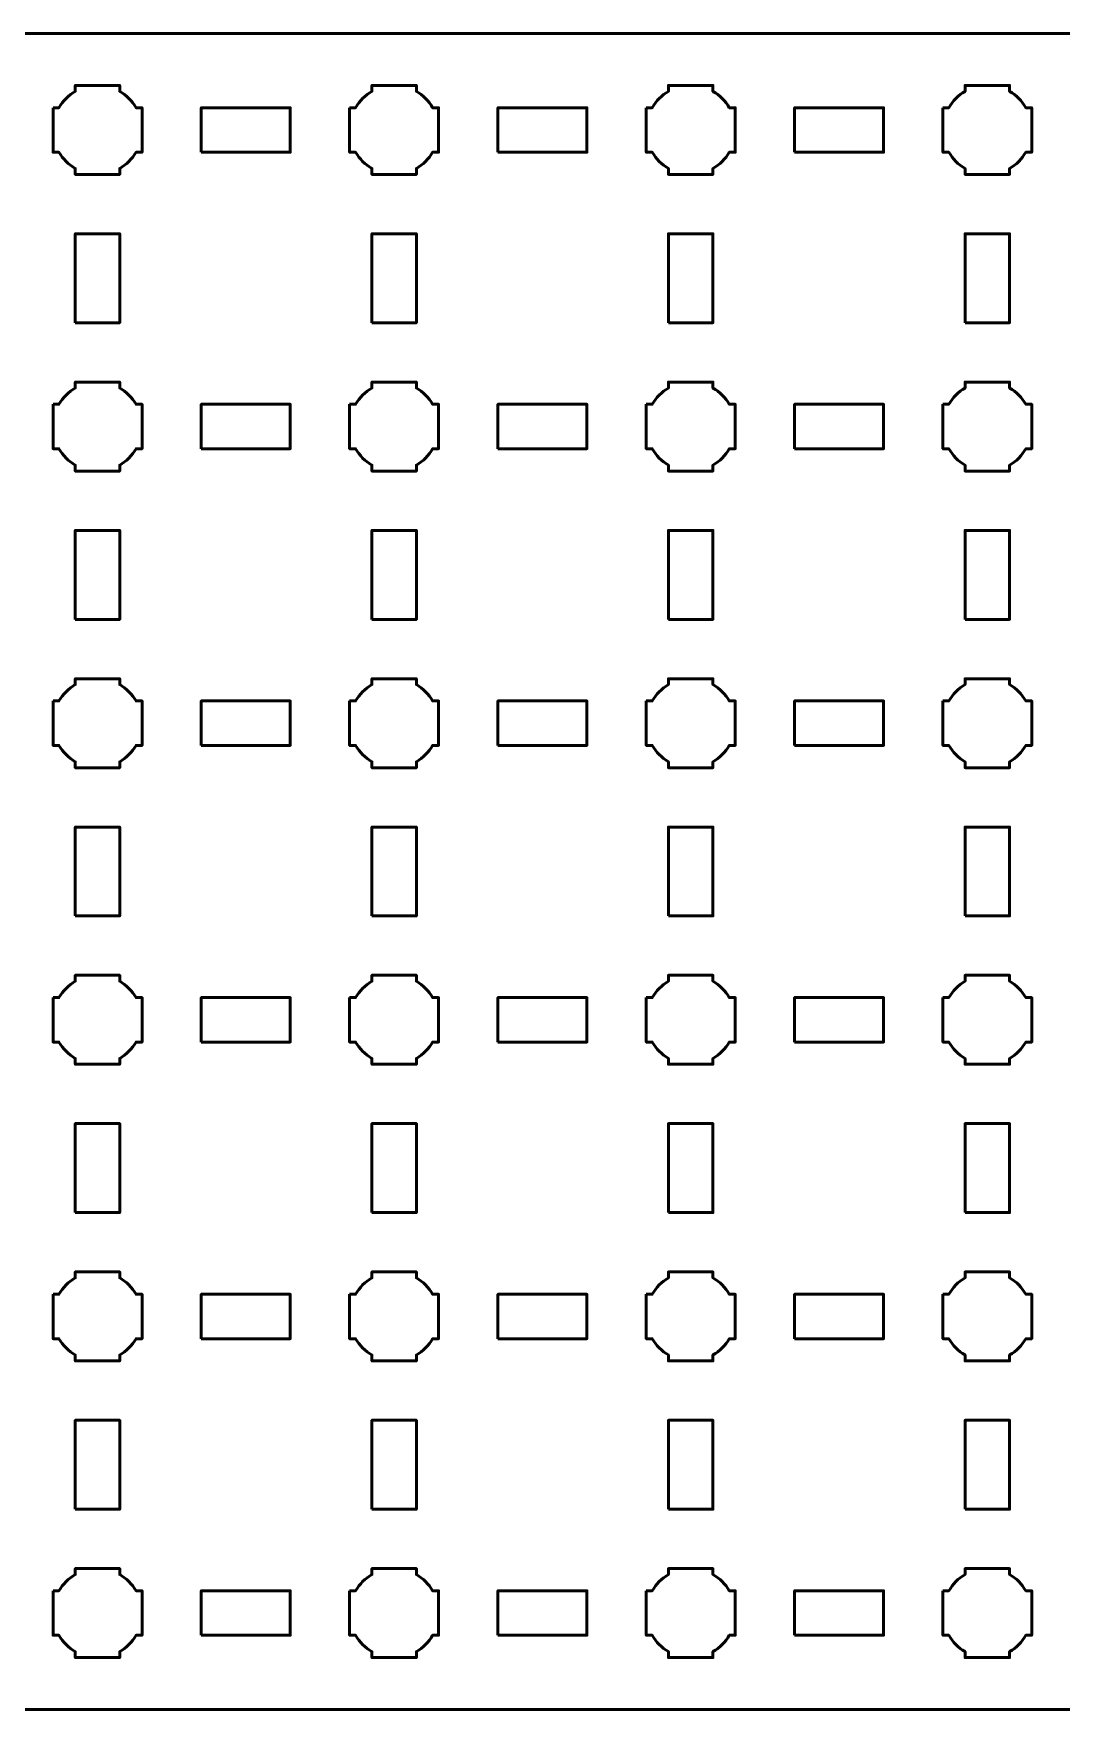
# Model space of a CAD drawing. Header units: centimetres. Extents: x -24.1 to 3.1, y -20.5 to -9.2.
# Drawn here: x -17.93 to -11, y -20.5 to -9.2 of the extents above; entities that cross this region are included whole.
import ezdxf

# ---------------------------------------------------------------- set-up
doc = ezdxf.new("R2010")
doc.units = ezdxf.units.CM
doc.header["$MEASUREMENT"] = 0
doc.layers.add('Layer 1', color=7, linetype='Continuous')

msp = doc.modelspace()

# ---------------------------------------------------------------- linework, layer by layer
at = {"layer": 'Layer 1', "color": 250, "lineweight": 53}
for points in [[(-16.8, -10), (-16.2, -10), (-16.2, -9.7), (-16.8, -9.7), (-16.8, -10)], [(-14.8, -10), (-14.2, -10), (-14.2, -9.7), (-14.8, -9.7), (-14.8, -10)], [(-12.8, -10), (-12.2, -10), (-12.2, -9.7), (-12.8, -9.7), (-12.8, -10)], [(-17.65, -11.15), (-17.35, -11.15), (-17.35, -10.55), (-17.65, -10.55), (-17.65, -11.15)], [(-15.65, -11.15), (-15.35, -11.15), (-15.35, -10.55), (-15.65, -10.55), (-15.65, -11.15)], [(-13.65, -11.15), (-13.35, -11.15), (-13.35, -10.55), (-13.65, -10.55), (-13.65, -11.15)], [(-11.65, -11.15), (-11.35, -11.15), (-11.35, -10.55), (-11.65, -10.55), (-11.65, -11.15)], [(-16.8, -12), (-16.2, -12), (-16.2, -11.7), (-16.8, -11.7), (-16.8, -12)], [(-14.8, -12), (-14.2, -12), (-14.2, -11.7), (-14.8, -11.7), (-14.8, -12)], [(-12.8, -12), (-12.2, -12), (-12.2, -11.7), (-12.8, -11.7), (-12.8, -12)], [(-17.65, -13.15), (-17.35, -13.15), (-17.35, -12.55), (-17.65, -12.55), (-17.65, -13.15)], [(-15.65, -13.15), (-15.35, -13.15), (-15.35, -12.55), (-15.65, -12.55), (-15.65, -13.15)], [(-13.65, -13.15), (-13.35, -13.15), (-13.35, -12.55), (-13.65, -12.55), (-13.65, -13.15)], [(-11.65, -13.15), (-11.35, -13.15), (-11.35, -12.55), (-11.65, -12.55), (-11.65, -13.15)], [(-16.8, -14), (-16.2, -14), (-16.2, -13.7), (-16.8, -13.7), (-16.8, -14)], [(-14.8, -14), (-14.2, -14), (-14.2, -13.7), (-14.8, -13.7), (-14.8, -14)], [(-12.8, -14), (-12.2, -14), (-12.2, -13.7), (-12.8, -13.7), (-12.8, -14)], [(-17.65, -15.15), (-17.35, -15.15), (-17.35, -14.55), (-17.65, -14.55), (-17.65, -15.15)], [(-15.65, -15.15), (-15.35, -15.15), (-15.35, -14.55), (-15.65, -14.55), (-15.65, -15.15)], [(-13.65, -15.15), (-13.35, -15.15), (-13.35, -14.55), (-13.65, -14.55), (-13.65, -15.15)], [(-11.65, -15.15), (-11.35, -15.15), (-11.35, -14.55), (-11.65, -14.55), (-11.65, -15.15)], [(-16.8, -16), (-16.2, -16), (-16.2, -15.7), (-16.8, -15.7), (-16.8, -16)], [(-14.8, -16), (-14.2, -16), (-14.2, -15.7), (-14.8, -15.7), (-14.8, -16)], [(-12.8, -16), (-12.2, -16), (-12.2, -15.7), (-12.8, -15.7), (-12.8, -16)], [(-17.65, -17.15), (-17.35, -17.15), (-17.35, -16.55), (-17.65, -16.55), (-17.65, -17.15)], [(-15.65, -17.15), (-15.35, -17.15), (-15.35, -16.55), (-15.65, -16.55), (-15.65, -17.15)], [(-13.65, -17.15), (-13.35, -17.15), (-13.35, -16.55), (-13.65, -16.55), (-13.65, -17.15)], [(-11.65, -17.15), (-11.35, -17.15), (-11.35, -16.55), (-11.65, -16.55), (-11.65, -17.15)], [(-16.8, -18), (-16.2, -18), (-16.2, -17.7), (-16.8, -17.7), (-16.8, -18)], [(-14.8, -18), (-14.2, -18), (-14.2, -17.7), (-14.8, -17.7), (-14.8, -18)], [(-12.8, -18), (-12.2, -18), (-12.2, -17.7), (-12.8, -17.7), (-12.8, -18)], [(-17.65, -19.15), (-17.35, -19.15), (-17.35, -18.55), (-17.65, -18.55), (-17.65, -19.15)], [(-15.65, -19.15), (-15.35, -19.15), (-15.35, -18.55), (-15.65, -18.55), (-15.65, -19.15)], [(-13.65, -19.15), (-13.35, -19.15), (-13.35, -18.55), (-13.65, -18.55), (-13.65, -19.15)], [(-11.65, -19.15), (-11.35, -19.15), (-11.35, -18.55), (-11.65, -18.55), (-11.65, -19.15)], [(-16.8, -20), (-16.2, -20), (-16.2, -19.7), (-16.8, -19.7), (-16.8, -20)], [(-14.8, -20), (-14.2, -20), (-14.2, -19.7), (-14.8, -19.7), (-14.8, -20)], [(-12.8, -20), (-12.2, -20), (-12.2, -19.7), (-12.8, -19.7), (-12.8, -20)]]:
    msp.add_lwpolyline(points, close=True, dxfattribs=at)
msp.add_open_spline([(-24.15, -20), (-24.15, -20), (-24.15, -9.7), (-24.15, -9.7), (-24.15, -9.7), (-24.15, -9.42391), (-23.92609, -9.2), (-23.65, -9.2), (-23.65, -9.2), (-23.65, -9.2), (2.65, -9.2), (2.65, -9.2), (2.65, -9.2), (2.92609, -9.2), (3.15, -9.42391), (3.15, -9.7), (3.15, -9.7), (3.15, -9.7), (3.15, -20), (3.15, -20), (3.15, -20), (3.15, -20.27609), (2.92609, -20.5), (2.65, -20.5), (2.65, -20.5), (2.65, -20.5), (-23.65, -20.5), (-23.65, -20.5), (-23.65, -20.5), (-23.92609, -20.5), (-24.15, -20.27609), (-24.15, -20)], degree=3, knots=[0, 0, 0, 0, 0.125, 0.125, 0.125, 0.125, 0.25, 0.25, 0.25, 0.25, 0.375, 0.375, 0.375, 0.375, 0.5, 0.5, 0.5, 0.5, 0.625, 0.625, 0.625, 0.625, 0.75, 0.75, 0.75, 0.75, 0.875, 0.875, 0.875, 0.875, 1, 1, 1, 1], dxfattribs=at)
at = {"layer": 'Layer 1', "lineweight": 53}
for points in [[(-17.8, -9.7), (-17.8, -9.7), (-17.75985, -9.7), (-17.75985, -9.7), (-17.75985, -9.7), (-17.7335, -9.65447), (-17.69553, -9.6165), (-17.65, -9.59015), (-17.65, -9.59015), (-17.65, -9.59015), (-17.65, -9.55), (-17.65, -9.55), (-17.65, -9.55), (-17.65, -9.55), (-17.5, -9.55), (-17.5, -9.55), (-17.5, -9.55), (-17.5, -9.55), (-17.35, -9.55), (-17.35, -9.55), (-17.35, -9.55), (-17.35, -9.55), (-17.35, -9.59015), (-17.35, -9.59015), (-17.35, -9.59015), (-17.30447, -9.6165), (-17.2665, -9.65447), (-17.24015, -9.7), (-17.24015, -9.7), (-17.24015, -9.7), (-17.2, -9.7), (-17.2, -9.7), (-17.2, -9.7), (-17.2, -9.7), (-17.2, -9.85), (-17.2, -9.85), (-17.2, -9.85), (-17.2, -9.85), (-17.2, -10), (-17.2, -10), (-17.2, -10), (-17.2, -10), (-17.24015, -10), (-17.24015, -10), (-17.24015, -10), (-17.2665, -10.04553), (-17.30447, -10.0835), (-17.35, -10.10985), (-17.35, -10.10985), (-17.35, -10.10985), (-17.35, -10.15), (-17.35, -10.15), (-17.35, -10.15), (-17.35, -10.15), (-17.5, -10.15), (-17.5, -10.15), (-17.5, -10.15), (-17.5, -10.15), (-17.65, -10.15), (-17.65, -10.15), (-17.65, -10.15), (-17.65, -10.15), (-17.65, -10.10985), (-17.65, -10.10985), (-17.65, -10.10985), (-17.69553, -10.0835), (-17.7335, -10.04553), (-17.75985, -10), (-17.75985, -10), (-17.75985, -10), (-17.8, -10), (-17.8, -10), (-17.8, -10), (-17.8, -10), (-17.8, -9.85), (-17.8, -9.85), (-17.8, -9.85), (-17.8, -9.85), (-17.8, -9.7), (-17.8, -9.7)], [(-15.8, -9.7), (-15.8, -9.7), (-15.75985, -9.7), (-15.75985, -9.7), (-15.75985, -9.7), (-15.7335, -9.65447), (-15.69553, -9.6165), (-15.65, -9.59015), (-15.65, -9.59015), (-15.65, -9.59015), (-15.65, -9.55), (-15.65, -9.55), (-15.65, -9.55), (-15.65, -9.55), (-15.5, -9.55), (-15.5, -9.55), (-15.5, -9.55), (-15.5, -9.55), (-15.35, -9.55), (-15.35, -9.55), (-15.35, -9.55), (-15.35, -9.55), (-15.35, -9.59015), (-15.35, -9.59015), (-15.35, -9.59015), (-15.30447, -9.6165), (-15.2665, -9.65447), (-15.24015, -9.7), (-15.24015, -9.7), (-15.24015, -9.7), (-15.2, -9.7), (-15.2, -9.7), (-15.2, -9.7), (-15.2, -9.7), (-15.2, -9.85), (-15.2, -9.85), (-15.2, -9.85), (-15.2, -9.85), (-15.2, -10), (-15.2, -10), (-15.2, -10), (-15.2, -10), (-15.24015, -10), (-15.24015, -10), (-15.24015, -10), (-15.2665, -10.04553), (-15.30447, -10.0835), (-15.35, -10.10985), (-15.35, -10.10985), (-15.35, -10.10985), (-15.35, -10.15), (-15.35, -10.15), (-15.35, -10.15), (-15.35, -10.15), (-15.5, -10.15), (-15.5, -10.15), (-15.5, -10.15), (-15.5, -10.15), (-15.65, -10.15), (-15.65, -10.15), (-15.65, -10.15), (-15.65, -10.15), (-15.65, -10.10985), (-15.65, -10.10985), (-15.65, -10.10985), (-15.69553, -10.0835), (-15.7335, -10.04553), (-15.75985, -10), (-15.75985, -10), (-15.75985, -10), (-15.8, -10), (-15.8, -10), (-15.8, -10), (-15.8, -10), (-15.8, -9.85), (-15.8, -9.85), (-15.8, -9.85), (-15.8, -9.85), (-15.8, -9.7), (-15.8, -9.7)], [(-13.8, -9.7), (-13.8, -9.7), (-13.75985, -9.7), (-13.75985, -9.7), (-13.75985, -9.7), (-13.7335, -9.65447), (-13.69553, -9.6165), (-13.65, -9.59015), (-13.65, -9.59015), (-13.65, -9.59015), (-13.65, -9.55), (-13.65, -9.55), (-13.65, -9.55), (-13.65, -9.55), (-13.5, -9.55), (-13.5, -9.55), (-13.5, -9.55), (-13.5, -9.55), (-13.35, -9.55), (-13.35, -9.55), (-13.35, -9.55), (-13.35, -9.55), (-13.35, -9.59015), (-13.35, -9.59015), (-13.35, -9.59015), (-13.30447, -9.6165), (-13.2665, -9.65447), (-13.24015, -9.7), (-13.24015, -9.7), (-13.24015, -9.7), (-13.2, -9.7), (-13.2, -9.7), (-13.2, -9.7), (-13.2, -9.7), (-13.2, -9.85), (-13.2, -9.85), (-13.2, -9.85), (-13.2, -9.85), (-13.2, -10), (-13.2, -10), (-13.2, -10), (-13.2, -10), (-13.24015, -10), (-13.24015, -10), (-13.24015, -10), (-13.2665, -10.04553), (-13.30447, -10.0835), (-13.35, -10.10985), (-13.35, -10.10985), (-13.35, -10.10985), (-13.35, -10.15), (-13.35, -10.15), (-13.35, -10.15), (-13.35, -10.15), (-13.5, -10.15), (-13.5, -10.15), (-13.5, -10.15), (-13.5, -10.15), (-13.65, -10.15), (-13.65, -10.15), (-13.65, -10.15), (-13.65, -10.15), (-13.65, -10.10985), (-13.65, -10.10985), (-13.65, -10.10985), (-13.69553, -10.0835), (-13.7335, -10.04553), (-13.75985, -10), (-13.75985, -10), (-13.75985, -10), (-13.8, -10), (-13.8, -10), (-13.8, -10), (-13.8, -10), (-13.8, -9.85), (-13.8, -9.85), (-13.8, -9.85), (-13.8, -9.85), (-13.8, -9.7), (-13.8, -9.7)], [(-11.8, -9.7), (-11.8, -9.7), (-11.75985, -9.7), (-11.75985, -9.7), (-11.75985, -9.7), (-11.7335, -9.65447), (-11.69553, -9.6165), (-11.65, -9.59015), (-11.65, -9.59015), (-11.65, -9.59015), (-11.65, -9.55), (-11.65, -9.55), (-11.65, -9.55), (-11.65, -9.55), (-11.5, -9.55), (-11.5, -9.55), (-11.5, -9.55), (-11.5, -9.55), (-11.35, -9.55), (-11.35, -9.55), (-11.35, -9.55), (-11.35, -9.55), (-11.35, -9.59015), (-11.35, -9.59015), (-11.35, -9.59015), (-11.30447, -9.6165), (-11.2665, -9.65447), (-11.24015, -9.7), (-11.24015, -9.7), (-11.24015, -9.7), (-11.2, -9.7), (-11.2, -9.7), (-11.2, -9.7), (-11.2, -9.7), (-11.2, -9.85), (-11.2, -9.85), (-11.2, -9.85), (-11.2, -9.85), (-11.2, -10), (-11.2, -10), (-11.2, -10), (-11.2, -10), (-11.24015, -10), (-11.24015, -10), (-11.24015, -10), (-11.2665, -10.04553), (-11.30447, -10.0835), (-11.35, -10.10985), (-11.35, -10.10985), (-11.35, -10.10985), (-11.35, -10.15), (-11.35, -10.15), (-11.35, -10.15), (-11.35, -10.15), (-11.5, -10.15), (-11.5, -10.15), (-11.5, -10.15), (-11.5, -10.15), (-11.65, -10.15), (-11.65, -10.15), (-11.65, -10.15), (-11.65, -10.15), (-11.65, -10.10985), (-11.65, -10.10985), (-11.65, -10.10985), (-11.69553, -10.0835), (-11.7335, -10.04553), (-11.75985, -10), (-11.75985, -10), (-11.75985, -10), (-11.8, -10), (-11.8, -10), (-11.8, -10), (-11.8, -10), (-11.8, -9.85), (-11.8, -9.85), (-11.8, -9.85), (-11.8, -9.85), (-11.8, -9.7), (-11.8, -9.7)], [(-17.8, -11.7), (-17.8, -11.7), (-17.75985, -11.7), (-17.75985, -11.7), (-17.75985, -11.7), (-17.7335, -11.65447), (-17.69553, -11.6165), (-17.65, -11.59015), (-17.65, -11.59015), (-17.65, -11.59015), (-17.65, -11.55), (-17.65, -11.55), (-17.65, -11.55), (-17.65, -11.55), (-17.5, -11.55), (-17.5, -11.55), (-17.5, -11.55), (-17.5, -11.55), (-17.35, -11.55), (-17.35, -11.55), (-17.35, -11.55), (-17.35, -11.55), (-17.35, -11.59015), (-17.35, -11.59015), (-17.35, -11.59015), (-17.30447, -11.6165), (-17.2665, -11.65447), (-17.24015, -11.7), (-17.24015, -11.7), (-17.24015, -11.7), (-17.2, -11.7), (-17.2, -11.7), (-17.2, -11.7), (-17.2, -11.7), (-17.2, -11.85), (-17.2, -11.85), (-17.2, -11.85), (-17.2, -11.85), (-17.2, -12), (-17.2, -12), (-17.2, -12), (-17.2, -12), (-17.24015, -12), (-17.24015, -12), (-17.24015, -12), (-17.2665, -12.04553), (-17.30447, -12.0835), (-17.35, -12.10985), (-17.35, -12.10985), (-17.35, -12.10985), (-17.35, -12.15), (-17.35, -12.15), (-17.35, -12.15), (-17.35, -12.15), (-17.5, -12.15), (-17.5, -12.15), (-17.5, -12.15), (-17.5, -12.15), (-17.65, -12.15), (-17.65, -12.15), (-17.65, -12.15), (-17.65, -12.15), (-17.65, -12.10985), (-17.65, -12.10985), (-17.65, -12.10985), (-17.69553, -12.0835), (-17.7335, -12.04553), (-17.75985, -12), (-17.75985, -12), (-17.75985, -12), (-17.8, -12), (-17.8, -12), (-17.8, -12), (-17.8, -12), (-17.8, -11.85), (-17.8, -11.85), (-17.8, -11.85), (-17.8, -11.85), (-17.8, -11.7), (-17.8, -11.7)], [(-15.8, -11.7), (-15.8, -11.7), (-15.75985, -11.7), (-15.75985, -11.7), (-15.75985, -11.7), (-15.7335, -11.65447), (-15.69553, -11.6165), (-15.65, -11.59015), (-15.65, -11.59015), (-15.65, -11.59015), (-15.65, -11.55), (-15.65, -11.55), (-15.65, -11.55), (-15.65, -11.55), (-15.5, -11.55), (-15.5, -11.55), (-15.5, -11.55), (-15.5, -11.55), (-15.35, -11.55), (-15.35, -11.55), (-15.35, -11.55), (-15.35, -11.55), (-15.35, -11.59015), (-15.35, -11.59015), (-15.35, -11.59015), (-15.30447, -11.6165), (-15.2665, -11.65447), (-15.24015, -11.7), (-15.24015, -11.7), (-15.24015, -11.7), (-15.2, -11.7), (-15.2, -11.7), (-15.2, -11.7), (-15.2, -11.7), (-15.2, -11.85), (-15.2, -11.85), (-15.2, -11.85), (-15.2, -11.85), (-15.2, -12), (-15.2, -12), (-15.2, -12), (-15.2, -12), (-15.24015, -12), (-15.24015, -12), (-15.24015, -12), (-15.2665, -12.04553), (-15.30447, -12.0835), (-15.35, -12.10985), (-15.35, -12.10985), (-15.35, -12.10985), (-15.35, -12.15), (-15.35, -12.15), (-15.35, -12.15), (-15.35, -12.15), (-15.5, -12.15), (-15.5, -12.15), (-15.5, -12.15), (-15.5, -12.15), (-15.65, -12.15), (-15.65, -12.15), (-15.65, -12.15), (-15.65, -12.15), (-15.65, -12.10985), (-15.65, -12.10985), (-15.65, -12.10985), (-15.69553, -12.0835), (-15.7335, -12.04553), (-15.75985, -12), (-15.75985, -12), (-15.75985, -12), (-15.8, -12), (-15.8, -12), (-15.8, -12), (-15.8, -12), (-15.8, -11.85), (-15.8, -11.85), (-15.8, -11.85), (-15.8, -11.85), (-15.8, -11.7), (-15.8, -11.7)], [(-13.8, -11.7), (-13.8, -11.7), (-13.75985, -11.7), (-13.75985, -11.7), (-13.75985, -11.7), (-13.7335, -11.65447), (-13.69553, -11.6165), (-13.65, -11.59015), (-13.65, -11.59015), (-13.65, -11.59015), (-13.65, -11.55), (-13.65, -11.55), (-13.65, -11.55), (-13.65, -11.55), (-13.5, -11.55), (-13.5, -11.55), (-13.5, -11.55), (-13.5, -11.55), (-13.35, -11.55), (-13.35, -11.55), (-13.35, -11.55), (-13.35, -11.55), (-13.35, -11.59015), (-13.35, -11.59015), (-13.35, -11.59015), (-13.30447, -11.6165), (-13.2665, -11.65447), (-13.24015, -11.7), (-13.24015, -11.7), (-13.24015, -11.7), (-13.2, -11.7), (-13.2, -11.7), (-13.2, -11.7), (-13.2, -11.7), (-13.2, -11.85), (-13.2, -11.85), (-13.2, -11.85), (-13.2, -11.85), (-13.2, -12), (-13.2, -12), (-13.2, -12), (-13.2, -12), (-13.24015, -12), (-13.24015, -12), (-13.24015, -12), (-13.2665, -12.04553), (-13.30447, -12.0835), (-13.35, -12.10985), (-13.35, -12.10985), (-13.35, -12.10985), (-13.35, -12.15), (-13.35, -12.15), (-13.35, -12.15), (-13.35, -12.15), (-13.5, -12.15), (-13.5, -12.15), (-13.5, -12.15), (-13.5, -12.15), (-13.65, -12.15), (-13.65, -12.15), (-13.65, -12.15), (-13.65, -12.15), (-13.65, -12.10985), (-13.65, -12.10985), (-13.65, -12.10985), (-13.69553, -12.0835), (-13.7335, -12.04553), (-13.75985, -12), (-13.75985, -12), (-13.75985, -12), (-13.8, -12), (-13.8, -12), (-13.8, -12), (-13.8, -12), (-13.8, -11.85), (-13.8, -11.85), (-13.8, -11.85), (-13.8, -11.85), (-13.8, -11.7), (-13.8, -11.7)], [(-11.8, -11.7), (-11.8, -11.7), (-11.75985, -11.7), (-11.75985, -11.7), (-11.75985, -11.7), (-11.7335, -11.65447), (-11.69553, -11.6165), (-11.65, -11.59015), (-11.65, -11.59015), (-11.65, -11.59015), (-11.65, -11.55), (-11.65, -11.55), (-11.65, -11.55), (-11.65, -11.55), (-11.5, -11.55), (-11.5, -11.55), (-11.5, -11.55), (-11.5, -11.55), (-11.35, -11.55), (-11.35, -11.55), (-11.35, -11.55), (-11.35, -11.55), (-11.35, -11.59015), (-11.35, -11.59015), (-11.35, -11.59015), (-11.30447, -11.6165), (-11.2665, -11.65447), (-11.24015, -11.7), (-11.24015, -11.7), (-11.24015, -11.7), (-11.2, -11.7), (-11.2, -11.7), (-11.2, -11.7), (-11.2, -11.7), (-11.2, -11.85), (-11.2, -11.85), (-11.2, -11.85), (-11.2, -11.85), (-11.2, -12), (-11.2, -12), (-11.2, -12), (-11.2, -12), (-11.24015, -12), (-11.24015, -12), (-11.24015, -12), (-11.2665, -12.04553), (-11.30447, -12.0835), (-11.35, -12.10985), (-11.35, -12.10985), (-11.35, -12.10985), (-11.35, -12.15), (-11.35, -12.15), (-11.35, -12.15), (-11.35, -12.15), (-11.5, -12.15), (-11.5, -12.15), (-11.5, -12.15), (-11.5, -12.15), (-11.65, -12.15), (-11.65, -12.15), (-11.65, -12.15), (-11.65, -12.15), (-11.65, -12.10985), (-11.65, -12.10985), (-11.65, -12.10985), (-11.69553, -12.0835), (-11.7335, -12.04553), (-11.75985, -12), (-11.75985, -12), (-11.75985, -12), (-11.8, -12), (-11.8, -12), (-11.8, -12), (-11.8, -12), (-11.8, -11.85), (-11.8, -11.85), (-11.8, -11.85), (-11.8, -11.85), (-11.8, -11.7), (-11.8, -11.7)], [(-17.8, -13.7), (-17.8, -13.7), (-17.75985, -13.7), (-17.75985, -13.7), (-17.75985, -13.7), (-17.7335, -13.65447), (-17.69553, -13.6165), (-17.65, -13.59015), (-17.65, -13.59015), (-17.65, -13.59015), (-17.65, -13.55), (-17.65, -13.55), (-17.65, -13.55), (-17.65, -13.55), (-17.5, -13.55), (-17.5, -13.55), (-17.5, -13.55), (-17.5, -13.55), (-17.35, -13.55), (-17.35, -13.55), (-17.35, -13.55), (-17.35, -13.55), (-17.35, -13.59015), (-17.35, -13.59015), (-17.35, -13.59015), (-17.30447, -13.6165), (-17.2665, -13.65447), (-17.24015, -13.7), (-17.24015, -13.7), (-17.24015, -13.7), (-17.2, -13.7), (-17.2, -13.7), (-17.2, -13.7), (-17.2, -13.7), (-17.2, -13.85), (-17.2, -13.85), (-17.2, -13.85), (-17.2, -13.85), (-17.2, -14), (-17.2, -14), (-17.2, -14), (-17.2, -14), (-17.24015, -14), (-17.24015, -14), (-17.24015, -14), (-17.2665, -14.04553), (-17.30447, -14.0835), (-17.35, -14.10985), (-17.35, -14.10985), (-17.35, -14.10985), (-17.35, -14.15), (-17.35, -14.15), (-17.35, -14.15), (-17.35, -14.15), (-17.5, -14.15), (-17.5, -14.15), (-17.5, -14.15), (-17.5, -14.15), (-17.65, -14.15), (-17.65, -14.15), (-17.65, -14.15), (-17.65, -14.15), (-17.65, -14.10985), (-17.65, -14.10985), (-17.65, -14.10985), (-17.69553, -14.0835), (-17.7335, -14.04553), (-17.75985, -14), (-17.75985, -14), (-17.75985, -14), (-17.8, -14), (-17.8, -14), (-17.8, -14), (-17.8, -14), (-17.8, -13.85), (-17.8, -13.85), (-17.8, -13.85), (-17.8, -13.85), (-17.8, -13.7), (-17.8, -13.7)], [(-15.8, -13.7), (-15.8, -13.7), (-15.75985, -13.7), (-15.75985, -13.7), (-15.75985, -13.7), (-15.7335, -13.65447), (-15.69553, -13.6165), (-15.65, -13.59015), (-15.65, -13.59015), (-15.65, -13.59015), (-15.65, -13.55), (-15.65, -13.55), (-15.65, -13.55), (-15.65, -13.55), (-15.5, -13.55), (-15.5, -13.55), (-15.5, -13.55), (-15.5, -13.55), (-15.35, -13.55), (-15.35, -13.55), (-15.35, -13.55), (-15.35, -13.55), (-15.35, -13.59015), (-15.35, -13.59015), (-15.35, -13.59015), (-15.30447, -13.6165), (-15.2665, -13.65447), (-15.24015, -13.7), (-15.24015, -13.7), (-15.24015, -13.7), (-15.2, -13.7), (-15.2, -13.7), (-15.2, -13.7), (-15.2, -13.7), (-15.2, -13.85), (-15.2, -13.85), (-15.2, -13.85), (-15.2, -13.85), (-15.2, -14), (-15.2, -14), (-15.2, -14), (-15.2, -14), (-15.24015, -14), (-15.24015, -14), (-15.24015, -14), (-15.2665, -14.04553), (-15.30447, -14.0835), (-15.35, -14.10985), (-15.35, -14.10985), (-15.35, -14.10985), (-15.35, -14.15), (-15.35, -14.15), (-15.35, -14.15), (-15.35, -14.15), (-15.5, -14.15), (-15.5, -14.15), (-15.5, -14.15), (-15.5, -14.15), (-15.65, -14.15), (-15.65, -14.15), (-15.65, -14.15), (-15.65, -14.15), (-15.65, -14.10985), (-15.65, -14.10985), (-15.65, -14.10985), (-15.69553, -14.0835), (-15.7335, -14.04553), (-15.75985, -14), (-15.75985, -14), (-15.75985, -14), (-15.8, -14), (-15.8, -14), (-15.8, -14), (-15.8, -14), (-15.8, -13.85), (-15.8, -13.85), (-15.8, -13.85), (-15.8, -13.85), (-15.8, -13.7), (-15.8, -13.7)], [(-13.8, -13.7), (-13.8, -13.7), (-13.75985, -13.7), (-13.75985, -13.7), (-13.75985, -13.7), (-13.7335, -13.65447), (-13.69553, -13.6165), (-13.65, -13.59015), (-13.65, -13.59015), (-13.65, -13.59015), (-13.65, -13.55), (-13.65, -13.55), (-13.65, -13.55), (-13.65, -13.55), (-13.5, -13.55), (-13.5, -13.55), (-13.5, -13.55), (-13.5, -13.55), (-13.35, -13.55), (-13.35, -13.55), (-13.35, -13.55), (-13.35, -13.55), (-13.35, -13.59015), (-13.35, -13.59015), (-13.35, -13.59015), (-13.30447, -13.6165), (-13.2665, -13.65447), (-13.24015, -13.7), (-13.24015, -13.7), (-13.24015, -13.7), (-13.2, -13.7), (-13.2, -13.7), (-13.2, -13.7), (-13.2, -13.7), (-13.2, -13.85), (-13.2, -13.85), (-13.2, -13.85), (-13.2, -13.85), (-13.2, -14), (-13.2, -14), (-13.2, -14), (-13.2, -14), (-13.24015, -14), (-13.24015, -14), (-13.24015, -14), (-13.2665, -14.04553), (-13.30447, -14.0835), (-13.35, -14.10985), (-13.35, -14.10985), (-13.35, -14.10985), (-13.35, -14.15), (-13.35, -14.15), (-13.35, -14.15), (-13.35, -14.15), (-13.5, -14.15), (-13.5, -14.15), (-13.5, -14.15), (-13.5, -14.15), (-13.65, -14.15), (-13.65, -14.15), (-13.65, -14.15), (-13.65, -14.15), (-13.65, -14.10985), (-13.65, -14.10985), (-13.65, -14.10985), (-13.69553, -14.0835), (-13.7335, -14.04553), (-13.75985, -14), (-13.75985, -14), (-13.75985, -14), (-13.8, -14), (-13.8, -14), (-13.8, -14), (-13.8, -14), (-13.8, -13.85), (-13.8, -13.85), (-13.8, -13.85), (-13.8, -13.85), (-13.8, -13.7), (-13.8, -13.7)], [(-11.8, -13.7), (-11.8, -13.7), (-11.75985, -13.7), (-11.75985, -13.7), (-11.75985, -13.7), (-11.7335, -13.65447), (-11.69553, -13.6165), (-11.65, -13.59015), (-11.65, -13.59015), (-11.65, -13.59015), (-11.65, -13.55), (-11.65, -13.55), (-11.65, -13.55), (-11.65, -13.55), (-11.5, -13.55), (-11.5, -13.55), (-11.5, -13.55), (-11.5, -13.55), (-11.35, -13.55), (-11.35, -13.55), (-11.35, -13.55), (-11.35, -13.55), (-11.35, -13.59015), (-11.35, -13.59015), (-11.35, -13.59015), (-11.30447, -13.6165), (-11.2665, -13.65447), (-11.24015, -13.7), (-11.24015, -13.7), (-11.24015, -13.7), (-11.2, -13.7), (-11.2, -13.7), (-11.2, -13.7), (-11.2, -13.7), (-11.2, -13.85), (-11.2, -13.85), (-11.2, -13.85), (-11.2, -13.85), (-11.2, -14), (-11.2, -14), (-11.2, -14), (-11.2, -14), (-11.24015, -14), (-11.24015, -14), (-11.24015, -14), (-11.2665, -14.04553), (-11.30447, -14.0835), (-11.35, -14.10985), (-11.35, -14.10985), (-11.35, -14.10985), (-11.35, -14.15), (-11.35, -14.15), (-11.35, -14.15), (-11.35, -14.15), (-11.5, -14.15), (-11.5, -14.15), (-11.5, -14.15), (-11.5, -14.15), (-11.65, -14.15), (-11.65, -14.15), (-11.65, -14.15), (-11.65, -14.15), (-11.65, -14.10985), (-11.65, -14.10985), (-11.65, -14.10985), (-11.69553, -14.0835), (-11.7335, -14.04553), (-11.75985, -14), (-11.75985, -14), (-11.75985, -14), (-11.8, -14), (-11.8, -14), (-11.8, -14), (-11.8, -14), (-11.8, -13.85), (-11.8, -13.85), (-11.8, -13.85), (-11.8, -13.85), (-11.8, -13.7), (-11.8, -13.7)], [(-17.8, -15.7), (-17.8, -15.7), (-17.75985, -15.7), (-17.75985, -15.7), (-17.75985, -15.7), (-17.7335, -15.65447), (-17.69553, -15.6165), (-17.65, -15.59015), (-17.65, -15.59015), (-17.65, -15.59015), (-17.65, -15.55), (-17.65, -15.55), (-17.65, -15.55), (-17.65, -15.55), (-17.5, -15.55), (-17.5, -15.55), (-17.5, -15.55), (-17.5, -15.55), (-17.35, -15.55), (-17.35, -15.55), (-17.35, -15.55), (-17.35, -15.55), (-17.35, -15.59015), (-17.35, -15.59015), (-17.35, -15.59015), (-17.30447, -15.6165), (-17.2665, -15.65447), (-17.24015, -15.7), (-17.24015, -15.7), (-17.24015, -15.7), (-17.2, -15.7), (-17.2, -15.7), (-17.2, -15.7), (-17.2, -15.7), (-17.2, -15.85), (-17.2, -15.85), (-17.2, -15.85), (-17.2, -15.85), (-17.2, -16), (-17.2, -16), (-17.2, -16), (-17.2, -16), (-17.24015, -16), (-17.24015, -16), (-17.24015, -16), (-17.2665, -16.04553), (-17.30447, -16.0835), (-17.35, -16.10985), (-17.35, -16.10985), (-17.35, -16.10985), (-17.35, -16.15), (-17.35, -16.15), (-17.35, -16.15), (-17.35, -16.15), (-17.5, -16.15), (-17.5, -16.15), (-17.5, -16.15), (-17.5, -16.15), (-17.65, -16.15), (-17.65, -16.15), (-17.65, -16.15), (-17.65, -16.15), (-17.65, -16.10985), (-17.65, -16.10985), (-17.65, -16.10985), (-17.69553, -16.0835), (-17.7335, -16.04553), (-17.75985, -16), (-17.75985, -16), (-17.75985, -16), (-17.8, -16), (-17.8, -16), (-17.8, -16), (-17.8, -16), (-17.8, -15.85), (-17.8, -15.85), (-17.8, -15.85), (-17.8, -15.85), (-17.8, -15.7), (-17.8, -15.7)], [(-15.8, -15.7), (-15.8, -15.7), (-15.75985, -15.7), (-15.75985, -15.7), (-15.75985, -15.7), (-15.7335, -15.65447), (-15.69553, -15.6165), (-15.65, -15.59015), (-15.65, -15.59015), (-15.65, -15.59015), (-15.65, -15.55), (-15.65, -15.55), (-15.65, -15.55), (-15.65, -15.55), (-15.5, -15.55), (-15.5, -15.55), (-15.5, -15.55), (-15.5, -15.55), (-15.35, -15.55), (-15.35, -15.55), (-15.35, -15.55), (-15.35, -15.55), (-15.35, -15.59015), (-15.35, -15.59015), (-15.35, -15.59015), (-15.30447, -15.6165), (-15.2665, -15.65447), (-15.24015, -15.7), (-15.24015, -15.7), (-15.24015, -15.7), (-15.2, -15.7), (-15.2, -15.7), (-15.2, -15.7), (-15.2, -15.7), (-15.2, -15.85), (-15.2, -15.85), (-15.2, -15.85), (-15.2, -15.85), (-15.2, -16), (-15.2, -16), (-15.2, -16), (-15.2, -16), (-15.24015, -16), (-15.24015, -16), (-15.24015, -16), (-15.2665, -16.04553), (-15.30447, -16.0835), (-15.35, -16.10985), (-15.35, -16.10985), (-15.35, -16.10985), (-15.35, -16.15), (-15.35, -16.15), (-15.35, -16.15), (-15.35, -16.15), (-15.5, -16.15), (-15.5, -16.15), (-15.5, -16.15), (-15.5, -16.15), (-15.65, -16.15), (-15.65, -16.15), (-15.65, -16.15), (-15.65, -16.15), (-15.65, -16.10985), (-15.65, -16.10985), (-15.65, -16.10985), (-15.69553, -16.0835), (-15.7335, -16.04553), (-15.75985, -16), (-15.75985, -16), (-15.75985, -16), (-15.8, -16), (-15.8, -16), (-15.8, -16), (-15.8, -16), (-15.8, -15.85), (-15.8, -15.85), (-15.8, -15.85), (-15.8, -15.85), (-15.8, -15.7), (-15.8, -15.7)], [(-13.8, -15.7), (-13.8, -15.7), (-13.75985, -15.7), (-13.75985, -15.7), (-13.75985, -15.7), (-13.7335, -15.65447), (-13.69553, -15.6165), (-13.65, -15.59015), (-13.65, -15.59015), (-13.65, -15.59015), (-13.65, -15.55), (-13.65, -15.55), (-13.65, -15.55), (-13.65, -15.55), (-13.5, -15.55), (-13.5, -15.55), (-13.5, -15.55), (-13.5, -15.55), (-13.35, -15.55), (-13.35, -15.55), (-13.35, -15.55), (-13.35, -15.55), (-13.35, -15.59015), (-13.35, -15.59015), (-13.35, -15.59015), (-13.30447, -15.6165), (-13.2665, -15.65447), (-13.24015, -15.7), (-13.24015, -15.7), (-13.24015, -15.7), (-13.2, -15.7), (-13.2, -15.7), (-13.2, -15.7), (-13.2, -15.7), (-13.2, -15.85), (-13.2, -15.85), (-13.2, -15.85), (-13.2, -15.85), (-13.2, -16), (-13.2, -16), (-13.2, -16), (-13.2, -16), (-13.24015, -16), (-13.24015, -16), (-13.24015, -16), (-13.2665, -16.04553), (-13.30447, -16.0835), (-13.35, -16.10985), (-13.35, -16.10985), (-13.35, -16.10985), (-13.35, -16.15), (-13.35, -16.15), (-13.35, -16.15), (-13.35, -16.15), (-13.5, -16.15), (-13.5, -16.15), (-13.5, -16.15), (-13.5, -16.15), (-13.65, -16.15), (-13.65, -16.15), (-13.65, -16.15), (-13.65, -16.15), (-13.65, -16.10985), (-13.65, -16.10985), (-13.65, -16.10985), (-13.69553, -16.0835), (-13.7335, -16.04553), (-13.75985, -16), (-13.75985, -16), (-13.75985, -16), (-13.8, -16), (-13.8, -16), (-13.8, -16), (-13.8, -16), (-13.8, -15.85), (-13.8, -15.85), (-13.8, -15.85), (-13.8, -15.85), (-13.8, -15.7), (-13.8, -15.7)], [(-11.8, -15.7), (-11.8, -15.7), (-11.75985, -15.7), (-11.75985, -15.7), (-11.75985, -15.7), (-11.7335, -15.65447), (-11.69553, -15.6165), (-11.65, -15.59015), (-11.65, -15.59015), (-11.65, -15.59015), (-11.65, -15.55), (-11.65, -15.55), (-11.65, -15.55), (-11.65, -15.55), (-11.5, -15.55), (-11.5, -15.55), (-11.5, -15.55), (-11.5, -15.55), (-11.35, -15.55), (-11.35, -15.55), (-11.35, -15.55), (-11.35, -15.55), (-11.35, -15.59015), (-11.35, -15.59015), (-11.35, -15.59015), (-11.30447, -15.6165), (-11.2665, -15.65447), (-11.24015, -15.7), (-11.24015, -15.7), (-11.24015, -15.7), (-11.2, -15.7), (-11.2, -15.7), (-11.2, -15.7), (-11.2, -15.7), (-11.2, -15.85), (-11.2, -15.85), (-11.2, -15.85), (-11.2, -15.85), (-11.2, -16), (-11.2, -16), (-11.2, -16), (-11.2, -16), (-11.24015, -16), (-11.24015, -16), (-11.24015, -16), (-11.2665, -16.04553), (-11.30447, -16.0835), (-11.35, -16.10985), (-11.35, -16.10985), (-11.35, -16.10985), (-11.35, -16.15), (-11.35, -16.15), (-11.35, -16.15), (-11.35, -16.15), (-11.5, -16.15), (-11.5, -16.15), (-11.5, -16.15), (-11.5, -16.15), (-11.65, -16.15), (-11.65, -16.15), (-11.65, -16.15), (-11.65, -16.15), (-11.65, -16.10985), (-11.65, -16.10985), (-11.65, -16.10985), (-11.69553, -16.0835), (-11.7335, -16.04553), (-11.75985, -16), (-11.75985, -16), (-11.75985, -16), (-11.8, -16), (-11.8, -16), (-11.8, -16), (-11.8, -16), (-11.8, -15.85), (-11.8, -15.85), (-11.8, -15.85), (-11.8, -15.85), (-11.8, -15.7), (-11.8, -15.7)], [(-17.8, -17.7), (-17.8, -17.7), (-17.75985, -17.7), (-17.75985, -17.7), (-17.75985, -17.7), (-17.7335, -17.65447), (-17.69553, -17.6165), (-17.65, -17.59015), (-17.65, -17.59015), (-17.65, -17.59015), (-17.65, -17.55), (-17.65, -17.55), (-17.65, -17.55), (-17.65, -17.55), (-17.5, -17.55), (-17.5, -17.55), (-17.5, -17.55), (-17.5, -17.55), (-17.35, -17.55), (-17.35, -17.55), (-17.35, -17.55), (-17.35, -17.55), (-17.35, -17.59015), (-17.35, -17.59015), (-17.35, -17.59015), (-17.30447, -17.6165), (-17.2665, -17.65447), (-17.24015, -17.7), (-17.24015, -17.7), (-17.24015, -17.7), (-17.2, -17.7), (-17.2, -17.7), (-17.2, -17.7), (-17.2, -17.7), (-17.2, -17.85), (-17.2, -17.85), (-17.2, -17.85), (-17.2, -17.85), (-17.2, -18), (-17.2, -18), (-17.2, -18), (-17.2, -18), (-17.24015, -18), (-17.24015, -18), (-17.24015, -18), (-17.2665, -18.04553), (-17.30447, -18.0835), (-17.35, -18.10985), (-17.35, -18.10985), (-17.35, -18.10985), (-17.35, -18.15), (-17.35, -18.15), (-17.35, -18.15), (-17.35, -18.15), (-17.5, -18.15), (-17.5, -18.15), (-17.5, -18.15), (-17.5, -18.15), (-17.65, -18.15), (-17.65, -18.15), (-17.65, -18.15), (-17.65, -18.15), (-17.65, -18.10985), (-17.65, -18.10985), (-17.65, -18.10985), (-17.69553, -18.0835), (-17.7335, -18.04553), (-17.75985, -18), (-17.75985, -18), (-17.75985, -18), (-17.8, -18), (-17.8, -18), (-17.8, -18), (-17.8, -18), (-17.8, -17.85), (-17.8, -17.85), (-17.8, -17.85), (-17.8, -17.85), (-17.8, -17.7), (-17.8, -17.7)], [(-15.8, -17.7), (-15.8, -17.7), (-15.75985, -17.7), (-15.75985, -17.7), (-15.75985, -17.7), (-15.7335, -17.65447), (-15.69553, -17.6165), (-15.65, -17.59015), (-15.65, -17.59015), (-15.65, -17.59015), (-15.65, -17.55), (-15.65, -17.55), (-15.65, -17.55), (-15.65, -17.55), (-15.5, -17.55), (-15.5, -17.55), (-15.5, -17.55), (-15.5, -17.55), (-15.35, -17.55), (-15.35, -17.55), (-15.35, -17.55), (-15.35, -17.55), (-15.35, -17.59015), (-15.35, -17.59015), (-15.35, -17.59015), (-15.30447, -17.6165), (-15.2665, -17.65447), (-15.24015, -17.7), (-15.24015, -17.7), (-15.24015, -17.7), (-15.2, -17.7), (-15.2, -17.7), (-15.2, -17.7), (-15.2, -17.7), (-15.2, -17.85), (-15.2, -17.85), (-15.2, -17.85), (-15.2, -17.85), (-15.2, -18), (-15.2, -18), (-15.2, -18), (-15.2, -18), (-15.24015, -18), (-15.24015, -18), (-15.24015, -18), (-15.2665, -18.04553), (-15.30447, -18.0835), (-15.35, -18.10985), (-15.35, -18.10985), (-15.35, -18.10985), (-15.35, -18.15), (-15.35, -18.15), (-15.35, -18.15), (-15.35, -18.15), (-15.5, -18.15), (-15.5, -18.15), (-15.5, -18.15), (-15.5, -18.15), (-15.65, -18.15), (-15.65, -18.15), (-15.65, -18.15), (-15.65, -18.15), (-15.65, -18.10985), (-15.65, -18.10985), (-15.65, -18.10985), (-15.69553, -18.0835), (-15.7335, -18.04553), (-15.75985, -18), (-15.75985, -18), (-15.75985, -18), (-15.8, -18), (-15.8, -18), (-15.8, -18), (-15.8, -18), (-15.8, -17.85), (-15.8, -17.85), (-15.8, -17.85), (-15.8, -17.85), (-15.8, -17.7), (-15.8, -17.7)], [(-13.8, -17.7), (-13.8, -17.7), (-13.75985, -17.7), (-13.75985, -17.7), (-13.75985, -17.7), (-13.7335, -17.65447), (-13.69553, -17.6165), (-13.65, -17.59015), (-13.65, -17.59015), (-13.65, -17.59015), (-13.65, -17.55), (-13.65, -17.55), (-13.65, -17.55), (-13.65, -17.55), (-13.5, -17.55), (-13.5, -17.55), (-13.5, -17.55), (-13.5, -17.55), (-13.35, -17.55), (-13.35, -17.55), (-13.35, -17.55), (-13.35, -17.55), (-13.35, -17.59015), (-13.35, -17.59015), (-13.35, -17.59015), (-13.30447, -17.6165), (-13.2665, -17.65447), (-13.24015, -17.7), (-13.24015, -17.7), (-13.24015, -17.7), (-13.2, -17.7), (-13.2, -17.7), (-13.2, -17.7), (-13.2, -17.7), (-13.2, -17.85), (-13.2, -17.85), (-13.2, -17.85), (-13.2, -17.85), (-13.2, -18), (-13.2, -18), (-13.2, -18), (-13.2, -18), (-13.24015, -18), (-13.24015, -18), (-13.24015, -18), (-13.2665, -18.04553), (-13.30447, -18.0835), (-13.35, -18.10985), (-13.35, -18.10985), (-13.35, -18.10985), (-13.35, -18.15), (-13.35, -18.15), (-13.35, -18.15), (-13.35, -18.15), (-13.5, -18.15), (-13.5, -18.15), (-13.5, -18.15), (-13.5, -18.15), (-13.65, -18.15), (-13.65, -18.15), (-13.65, -18.15), (-13.65, -18.15), (-13.65, -18.10985), (-13.65, -18.10985), (-13.65, -18.10985), (-13.69553, -18.0835), (-13.7335, -18.04553), (-13.75985, -18), (-13.75985, -18), (-13.75985, -18), (-13.8, -18), (-13.8, -18), (-13.8, -18), (-13.8, -18), (-13.8, -17.85), (-13.8, -17.85), (-13.8, -17.85), (-13.8, -17.85), (-13.8, -17.7), (-13.8, -17.7)], [(-11.8, -17.7), (-11.8, -17.7), (-11.75985, -17.7), (-11.75985, -17.7), (-11.75985, -17.7), (-11.7335, -17.65447), (-11.69553, -17.6165), (-11.65, -17.59015), (-11.65, -17.59015), (-11.65, -17.59015), (-11.65, -17.55), (-11.65, -17.55), (-11.65, -17.55), (-11.65, -17.55), (-11.5, -17.55), (-11.5, -17.55), (-11.5, -17.55), (-11.5, -17.55), (-11.35, -17.55), (-11.35, -17.55), (-11.35, -17.55), (-11.35, -17.55), (-11.35, -17.59015), (-11.35, -17.59015), (-11.35, -17.59015), (-11.30447, -17.6165), (-11.2665, -17.65447), (-11.24015, -17.7), (-11.24015, -17.7), (-11.24015, -17.7), (-11.2, -17.7), (-11.2, -17.7), (-11.2, -17.7), (-11.2, -17.7), (-11.2, -17.85), (-11.2, -17.85), (-11.2, -17.85), (-11.2, -17.85), (-11.2, -18), (-11.2, -18), (-11.2, -18), (-11.2, -18), (-11.24015, -18), (-11.24015, -18), (-11.24015, -18), (-11.2665, -18.04553), (-11.30447, -18.0835), (-11.35, -18.10985), (-11.35, -18.10985), (-11.35, -18.10985), (-11.35, -18.15), (-11.35, -18.15), (-11.35, -18.15), (-11.35, -18.15), (-11.5, -18.15), (-11.5, -18.15), (-11.5, -18.15), (-11.5, -18.15), (-11.65, -18.15), (-11.65, -18.15), (-11.65, -18.15), (-11.65, -18.15), (-11.65, -18.10985), (-11.65, -18.10985), (-11.65, -18.10985), (-11.69553, -18.0835), (-11.7335, -18.04553), (-11.75985, -18), (-11.75985, -18), (-11.75985, -18), (-11.8, -18), (-11.8, -18), (-11.8, -18), (-11.8, -18), (-11.8, -17.85), (-11.8, -17.85), (-11.8, -17.85), (-11.8, -17.85), (-11.8, -17.7), (-11.8, -17.7)], [(-17.8, -19.7), (-17.8, -19.7), (-17.75985, -19.7), (-17.75985, -19.7), (-17.75985, -19.7), (-17.7335, -19.65447), (-17.69553, -19.6165), (-17.65, -19.59015), (-17.65, -19.59015), (-17.65, -19.59015), (-17.65, -19.55), (-17.65, -19.55), (-17.65, -19.55), (-17.65, -19.55), (-17.5, -19.55), (-17.5, -19.55), (-17.5, -19.55), (-17.5, -19.55), (-17.35, -19.55), (-17.35, -19.55), (-17.35, -19.55), (-17.35, -19.55), (-17.35, -19.59015), (-17.35, -19.59015), (-17.35, -19.59015), (-17.30447, -19.6165), (-17.2665, -19.65447), (-17.24015, -19.7), (-17.24015, -19.7), (-17.24015, -19.7), (-17.2, -19.7), (-17.2, -19.7), (-17.2, -19.7), (-17.2, -19.7), (-17.2, -19.85), (-17.2, -19.85), (-17.2, -19.85), (-17.2, -19.85), (-17.2, -20), (-17.2, -20), (-17.2, -20), (-17.2, -20), (-17.24015, -20), (-17.24015, -20), (-17.24015, -20), (-17.2665, -20.04553), (-17.30447, -20.0835), (-17.35, -20.10985), (-17.35, -20.10985), (-17.35, -20.10985), (-17.35, -20.15), (-17.35, -20.15), (-17.35, -20.15), (-17.35, -20.15), (-17.5, -20.15), (-17.5, -20.15), (-17.5, -20.15), (-17.5, -20.15), (-17.65, -20.15), (-17.65, -20.15), (-17.65, -20.15), (-17.65, -20.15), (-17.65, -20.10985), (-17.65, -20.10985), (-17.65, -20.10985), (-17.69553, -20.0835), (-17.7335, -20.04553), (-17.75985, -20), (-17.75985, -20), (-17.75985, -20), (-17.8, -20), (-17.8, -20), (-17.8, -20), (-17.8, -20), (-17.8, -19.85), (-17.8, -19.85), (-17.8, -19.85), (-17.8, -19.85), (-17.8, -19.7), (-17.8, -19.7)], [(-15.8, -19.7), (-15.8, -19.7), (-15.75985, -19.7), (-15.75985, -19.7), (-15.75985, -19.7), (-15.7335, -19.65447), (-15.69553, -19.6165), (-15.65, -19.59015), (-15.65, -19.59015), (-15.65, -19.59015), (-15.65, -19.55), (-15.65, -19.55), (-15.65, -19.55), (-15.65, -19.55), (-15.5, -19.55), (-15.5, -19.55), (-15.5, -19.55), (-15.5, -19.55), (-15.35, -19.55), (-15.35, -19.55), (-15.35, -19.55), (-15.35, -19.55), (-15.35, -19.59015), (-15.35, -19.59015), (-15.35, -19.59015), (-15.30447, -19.6165), (-15.2665, -19.65447), (-15.24015, -19.7), (-15.24015, -19.7), (-15.24015, -19.7), (-15.2, -19.7), (-15.2, -19.7), (-15.2, -19.7), (-15.2, -19.7), (-15.2, -19.85), (-15.2, -19.85), (-15.2, -19.85), (-15.2, -19.85), (-15.2, -20), (-15.2, -20), (-15.2, -20), (-15.2, -20), (-15.24015, -20), (-15.24015, -20), (-15.24015, -20), (-15.2665, -20.04553), (-15.30447, -20.0835), (-15.35, -20.10985), (-15.35, -20.10985), (-15.35, -20.10985), (-15.35, -20.15), (-15.35, -20.15), (-15.35, -20.15), (-15.35, -20.15), (-15.5, -20.15), (-15.5, -20.15), (-15.5, -20.15), (-15.5, -20.15), (-15.65, -20.15), (-15.65, -20.15), (-15.65, -20.15), (-15.65, -20.15), (-15.65, -20.10985), (-15.65, -20.10985), (-15.65, -20.10985), (-15.69553, -20.0835), (-15.7335, -20.04553), (-15.75985, -20), (-15.75985, -20), (-15.75985, -20), (-15.8, -20), (-15.8, -20), (-15.8, -20), (-15.8, -20), (-15.8, -19.85), (-15.8, -19.85), (-15.8, -19.85), (-15.8, -19.85), (-15.8, -19.7), (-15.8, -19.7)], [(-13.8, -19.7), (-13.8, -19.7), (-13.75985, -19.7), (-13.75985, -19.7), (-13.75985, -19.7), (-13.7335, -19.65447), (-13.69553, -19.6165), (-13.65, -19.59015), (-13.65, -19.59015), (-13.65, -19.59015), (-13.65, -19.55), (-13.65, -19.55), (-13.65, -19.55), (-13.65, -19.55), (-13.5, -19.55), (-13.5, -19.55), (-13.5, -19.55), (-13.5, -19.55), (-13.35, -19.55), (-13.35, -19.55), (-13.35, -19.55), (-13.35, -19.55), (-13.35, -19.59015), (-13.35, -19.59015), (-13.35, -19.59015), (-13.30447, -19.6165), (-13.2665, -19.65447), (-13.24015, -19.7), (-13.24015, -19.7), (-13.24015, -19.7), (-13.2, -19.7), (-13.2, -19.7), (-13.2, -19.7), (-13.2, -19.7), (-13.2, -19.85), (-13.2, -19.85), (-13.2, -19.85), (-13.2, -19.85), (-13.2, -20), (-13.2, -20), (-13.2, -20), (-13.2, -20), (-13.24015, -20), (-13.24015, -20), (-13.24015, -20), (-13.2665, -20.04553), (-13.30447, -20.0835), (-13.35, -20.10985), (-13.35, -20.10985), (-13.35, -20.10985), (-13.35, -20.15), (-13.35, -20.15), (-13.35, -20.15), (-13.35, -20.15), (-13.5, -20.15), (-13.5, -20.15), (-13.5, -20.15), (-13.5, -20.15), (-13.65, -20.15), (-13.65, -20.15), (-13.65, -20.15), (-13.65, -20.15), (-13.65, -20.10985), (-13.65, -20.10985), (-13.65, -20.10985), (-13.69553, -20.0835), (-13.7335, -20.04553), (-13.75985, -20), (-13.75985, -20), (-13.75985, -20), (-13.8, -20), (-13.8, -20), (-13.8, -20), (-13.8, -20), (-13.8, -19.85), (-13.8, -19.85), (-13.8, -19.85), (-13.8, -19.85), (-13.8, -19.7), (-13.8, -19.7)], [(-11.8, -19.7), (-11.8, -19.7), (-11.75985, -19.7), (-11.75985, -19.7), (-11.75985, -19.7), (-11.7335, -19.65447), (-11.69553, -19.6165), (-11.65, -19.59015), (-11.65, -19.59015), (-11.65, -19.59015), (-11.65, -19.55), (-11.65, -19.55), (-11.65, -19.55), (-11.65, -19.55), (-11.5, -19.55), (-11.5, -19.55), (-11.5, -19.55), (-11.5, -19.55), (-11.35, -19.55), (-11.35, -19.55), (-11.35, -19.55), (-11.35, -19.55), (-11.35, -19.59015), (-11.35, -19.59015), (-11.35, -19.59015), (-11.30447, -19.6165), (-11.2665, -19.65447), (-11.24015, -19.7), (-11.24015, -19.7), (-11.24015, -19.7), (-11.2, -19.7), (-11.2, -19.7), (-11.2, -19.7), (-11.2, -19.7), (-11.2, -19.85), (-11.2, -19.85), (-11.2, -19.85), (-11.2, -19.85), (-11.2, -20), (-11.2, -20), (-11.2, -20), (-11.2, -20), (-11.24015, -20), (-11.24015, -20), (-11.24015, -20), (-11.2665, -20.04553), (-11.30447, -20.0835), (-11.35, -20.10985), (-11.35, -20.10985), (-11.35, -20.10985), (-11.35, -20.15), (-11.35, -20.15), (-11.35, -20.15), (-11.35, -20.15), (-11.5, -20.15), (-11.5, -20.15), (-11.5, -20.15), (-11.5, -20.15), (-11.65, -20.15), (-11.65, -20.15), (-11.65, -20.15), (-11.65, -20.15), (-11.65, -20.10985), (-11.65, -20.10985), (-11.65, -20.10985), (-11.69553, -20.0835), (-11.7335, -20.04553), (-11.75985, -20), (-11.75985, -20), (-11.75985, -20), (-11.8, -20), (-11.8, -20), (-11.8, -20), (-11.8, -20), (-11.8, -19.85), (-11.8, -19.85), (-11.8, -19.85), (-11.8, -19.85), (-11.8, -19.7), (-11.8, -19.7)]]:
    msp.add_open_spline(points, degree=3, knots=[0, 0, 0, 0, 0.05, 0.05, 0.05, 0.05, 0.1, 0.1, 0.1, 0.1, 0.15, 0.15, 0.15, 0.15, 0.2, 0.2, 0.2, 0.2, 0.25, 0.25, 0.25, 0.25, 0.3, 0.3, 0.3, 0.3, 0.35, 0.35, 0.35, 0.35, 0.4, 0.4, 0.4, 0.4, 0.45, 0.45, 0.45, 0.45, 0.5, 0.5, 0.5, 0.5, 0.55, 0.55, 0.55, 0.55, 0.6, 0.6, 0.6, 0.6, 0.65, 0.65, 0.65, 0.65, 0.7, 0.7, 0.7, 0.7, 0.75, 0.75, 0.75, 0.75, 0.8, 0.8, 0.8, 0.8, 0.85, 0.85, 0.85, 0.85, 0.9, 0.9, 0.9, 0.9, 0.95, 0.95, 0.95, 0.95, 1, 1, 1, 1], dxfattribs=at)

doc.saveas('drawing.dxf')
